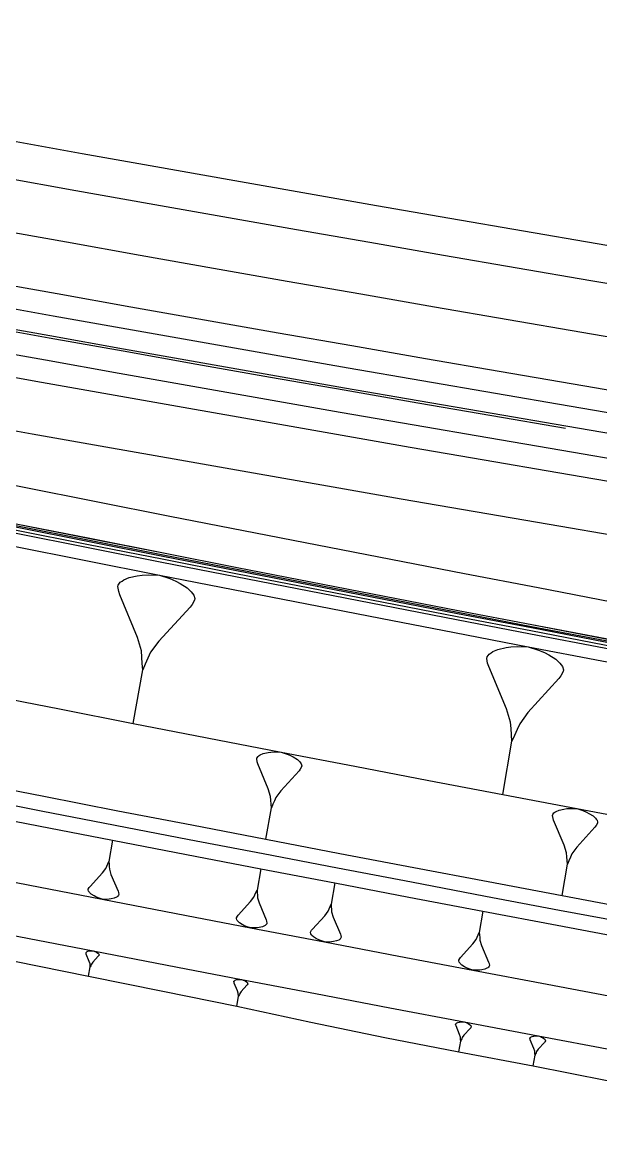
# Model space of a CAD drawing. Extents: x 389565 to 391267, y 804651 to 804848.
# Drawn here: x 389943.5 to 389982.1, y 804708.6 to 804782.7 of the extents above; entities that cross this region are included whole.
import ezdxf

# ---------------------------------------------------------------- set-up
doc = ezdxf.new("R2010")
doc.units = 0
doc.layers.get('0').update_dxf_attribs({"linetype": 'CONTINUOUS'})

msp = doc.modelspace()

# ---------------------------------------------------------------- linework, layer by layer
at = {"color": 7}
for p, q in [((389949.8951, 804745.1754), (389950.0333, 804745.3615)), ((389950.0333, 804745.3615), (389950.1534, 804745.4455)), ((389950.1534, 804745.4455), (389950.2735, 804745.5296)), ((389950.2735, 804745.5296), (389950.6158, 804745.6797)), ((389950.6158, 804745.6797), (389951.1623, 804745.7937)), ((389951.1623, 804745.7937), (389951.4866, 804745.8417)), ((389951.4866, 804745.8417), (389951.9129, 804745.8717)), ((389951.9129, 804745.8717), (389952.6455, 804745.8475)), ((389952.6455, 804745.8475), (389953.3421, 804745.6193)), ((389953.3421, 804745.6193), (389953.7324, 804745.4451)), ((389953.7324, 804745.4451), (389954.0206, 804745.2889)), ((389954.0206, 804745.2889), (389954.4949, 804744.9946)), ((389949.8771, 804745.0733), (389949.8951, 804745.1754)), ((389949.9251, 804744.749), (389949.8771, 804745.0733)), ((389949.9911, 804744.5268), (389949.9251, 804744.749)), ((389951.1737, 804741.6863), (389949.9911, 804744.5268)), ((389954.4949, 804744.9946), (389954.7651, 804744.7363)), ((389954.7651, 804744.7363), (389954.8492, 804744.6162)), ((389954.8492, 804744.6162), (389954.9332, 804744.4961)), ((389954.825, 804743.8836), (389954.6869, 804743.6975)), ((389954.9812, 804744.1718), (389954.825, 804743.8836)), ((389954.9332, 804744.4961), (389954.9992, 804744.2739)), ((389954.9992, 804744.2739), (389954.9812, 804744.1718)), ((389954.6869, 804743.6975), (389952.6029, 804741.4339)), ((389951.4378, 804740.7975), (389951.1737, 804741.6863)), ((389952.6029, 804741.4339), (389952.0503, 804740.6893)), ((389974.8948, 804740.7347), (389975.2347, 804740.886)), ((389975.2347, 804740.886), (389975.778, 804741.0025)), ((389975.778, 804741.0025), (389976.1005, 804741.0521)), ((389976.1005, 804741.0521), (389976.5247, 804741.0842)), ((389976.5247, 804741.0842), (389977.2541, 804741.0643)), ((389977.2541, 804741.0643), (389977.9487, 804740.8409)), ((389977.9487, 804740.8409), (389978.3381, 804740.6697)), ((389951.4678, 804740.3712), (389951.4378, 804740.7975)), ((389951.4977, 804739.9448), (389951.4678, 804740.3712)), ((389951.8761, 804740.2991), (389951.7019, 804739.9088)), ((389952.0503, 804740.6893), (389951.8761, 804740.2991)), ((389974.5028, 804740.2783), (389974.5202, 804740.38)), ((389974.5523, 804739.9558), (389974.5028, 804740.2783)), ((389974.5202, 804740.38), (389974.6566, 804740.5661)), ((389974.6566, 804740.5661), (389974.7757, 804740.6504)), ((389974.7757, 804740.6504), (389974.8948, 804740.7347)), ((389978.3381, 804740.6697), (389978.6259, 804740.5158)), ((389978.6259, 804740.5158), (389979.0996, 804740.2255)), ((389979.0996, 804740.2255), (389979.37, 804739.9699)), ((389950.8967, 804735.9456), (389951.5277, 804739.5185)), ((389951.5277, 804739.5185), (389951.4977, 804739.9448)), ((389951.7019, 804739.9088), (389951.5277, 804739.5185)), ((389974.6193, 804739.735), (389974.5523, 804739.9558)), ((389975.8121, 804736.9142), (389974.6193, 804739.735)), ((389979.37, 804739.9699), (389979.4543, 804739.8509)), ((389979.5882, 804739.4093), (389979.4344, 804739.1215)), ((389979.4543, 804739.8509), (389979.5387, 804739.7318)), ((389979.5387, 804739.7318), (389979.6056, 804739.511)), ((389979.6056, 804739.511), (389979.5882, 804739.4093)), ((389979.2979, 804738.9355), (389977.236, 804736.6708)), ((389979.4344, 804739.1215), (389979.2979, 804738.9355)), ((389976.0799, 804736.031), (389975.8121, 804736.9142)), ((389977.236, 804736.6708), (389976.6901, 804735.9267)), ((389976.1121, 804735.6068), (389976.0799, 804736.031)), ((389976.6901, 804735.9267), (389976.5189, 804735.5372)), ((389976.1443, 804735.1825), (389976.1121, 804735.6068)), ((389976.1764, 804734.7583), (389976.1443, 804735.1825)), ((389976.3477, 804735.1478), (389976.1764, 804734.7583)), ((389976.5189, 804735.5372), (389976.3477, 804735.1478)), ((389975.5681, 804731.1985), (389976.1764, 804734.7583)), ((389959.1368, 804733.5752), (389959.1473, 804733.6352)), ((389959.1654, 804733.3847), (389959.1368, 804733.5752)), ((389959.1473, 804733.6352), (389959.2282, 804733.7447)), ((389959.2282, 804733.7447), (389959.2986, 804733.7942)), ((389959.2986, 804733.7942), (389959.3691, 804733.8438)), ((389959.3691, 804733.8438), (389959.57, 804733.9324)), ((389959.57, 804733.9324), (389959.891, 804734.0001)), ((389959.891, 804734.0001), (389960.0814, 804734.0287)), ((389960.0814, 804734.0287), (389960.3319, 804734.0469)), ((389960.3319, 804734.0469), (389960.7624, 804734.0337)), ((389960.7624, 804734.0337), (389961.1719, 804733.9005)), ((389961.1719, 804733.9005), (389961.4015, 804733.7986)), ((389961.4015, 804733.7986), (389961.571, 804733.7072)), ((389961.571, 804733.7072), (389961.8501, 804733.5349)), ((389961.8501, 804733.5349), (389962.0092, 804733.3836)), ((389959.2045, 804733.2542), (389959.1654, 804733.3847)), ((389959.903, 804731.5868), (389959.2045, 804733.2542)), ((389961.9646, 804732.7731), (389960.7431, 804731.4404)), ((389962.0455, 804732.8826), (389961.9646, 804732.7731)), ((389962.0092, 804733.3836), (389962.0587, 804733.3131)), ((389962.1369, 804733.0522), (389962.0455, 804732.8826)), ((389962.0587, 804733.3131), (389962.1083, 804733.2426)), ((389962.1083, 804733.2426), (389962.1474, 804733.1122)), ((389962.1474, 804733.1122), (389962.1369, 804733.0522)), ((389960.0594, 804731.0649), (389959.903, 804731.5868)), ((389960.7431, 804731.4404), (389960.4194, 804731.0022)), ((389960.0775, 804730.8145), (389960.0594, 804731.0649)), ((389960.0957, 804730.564), (389960.0775, 804730.8145)), ((389960.1139, 804730.3135), (389960.0957, 804730.564)), ((389960.2157, 804730.5431), (389960.1139, 804730.3135)), ((389960.3175, 804730.7726), (389960.2157, 804730.5431)), ((389960.4194, 804731.0022), (389960.3175, 804730.7726)), ((389959.7478, 804728.2135), (389960.1139, 804730.3135)), ((389978.8861, 804729.7977), (389978.8963, 804729.8576)), ((389978.9155, 804729.6079), (389978.8861, 804729.7977)), ((389978.8963, 804729.8576), (389978.9765, 804729.9672)), ((389978.9765, 804729.9672), (389979.0466, 804730.0169)), ((389979.0466, 804730.0169), (389979.1166, 804730.0666)), ((389979.1166, 804730.0666), (389979.3166, 804730.1559)), ((389979.3166, 804730.1559), (389979.6364, 804730.2248)), ((389979.6364, 804730.2248), (389979.8262, 804730.2542)), ((389979.8262, 804730.2542), (389980.0759, 804730.2734)), ((389980.0759, 804730.2734), (389980.5053, 804730.2622)), ((389980.5053, 804730.2622), (389980.9143, 804730.1311)), ((389980.9143, 804730.1311), (389981.1437, 804730.0306)), ((389981.1437, 804730.0306), (389981.3132, 804729.9402)), ((389981.3132, 804729.9402), (389981.5923, 804729.7696)), ((389981.5923, 804729.7696), (389981.7516, 804729.6193)), ((389978.9551, 804729.4779), (389978.9155, 804729.6079)), ((389979.6591, 804727.8181), (389978.9551, 804729.4779)), ((389981.7098, 804729.0103), (389980.4975, 804727.6758)), ((389981.79, 804729.1199), (389981.7098, 804729.0103)), ((389981.7516, 804729.6193), (389981.8013, 804729.5493)), ((389981.8804, 804729.2894), (389981.79, 804729.1199)), ((389981.8013, 804729.5493), (389981.851, 804729.4792)), ((389981.851, 804729.4792), (389981.8906, 804729.3493)), ((389981.8906, 804729.3493), (389981.8804, 804729.2894)), ((389949.5199, 804728.1502), (389949.2689, 804726.7289)), ((389979.8173, 804727.2984), (389979.6591, 804727.8181)), ((389980.4975, 804727.6758), (389980.1767, 804727.2374)), ((389949.1996, 804726.5737), (389949.2689, 804726.7289)), ((389949.2689, 804726.7289), (389949.2808, 804726.5593)), ((389979.8366, 804727.0487), (389979.8173, 804727.2984)), ((389979.8558, 804726.799), (389979.8366, 804727.0487)), ((389979.875, 804726.5493), (389979.8558, 804726.799)), ((389979.9756, 804726.7786), (389979.875, 804726.5493)), ((389980.0761, 804727.008), (389979.9756, 804726.7786)), ((389980.1767, 804727.2374), (389980.0761, 804727.008)), ((389948.8412, 804725.967), (389949.061, 804726.2631)), ((389949.061, 804726.2631), (389949.1303, 804726.4184)), ((389949.1303, 804726.4184), (389949.1996, 804726.5737)), ((389949.2808, 804726.5593), (389949.2927, 804726.3897)), ((389949.2927, 804726.3897), (389949.3047, 804726.2201)), ((389949.3047, 804726.2201), (389949.4097, 804725.8665)), ((389959.4043, 804726.2432), (389959.1564, 804724.8213)), ((389979.5192, 804724.4533), (389979.875, 804726.5493)), ((389948.0122, 804725.0665), (389948.8412, 804725.967)), ((389949.4097, 804725.8665), (389949.8802, 804724.7366)), ((389964.3479, 804725.2962), (389964.1016, 804723.8741)), ((389947.8879, 804724.8372), (389947.8951, 804724.8778)), ((389947.9142, 804724.7488), (389947.8879, 804724.8372)), ((389947.8951, 804724.8778), (389947.9572, 804724.9924)), ((389947.9476, 804724.701), (389947.9142, 804724.7488)), ((389947.9811, 804724.6532), (389947.9476, 804724.701)), ((389947.9572, 804724.9924), (389948.0122, 804725.0665)), ((389948.0885, 804724.5505), (389947.9811, 804724.6532)), ((389948.2772, 804724.4334), (389948.0885, 804724.5505)), ((389949.8802, 804724.7366), (389949.9064, 804724.6482)), ((389949.9064, 804724.6482), (389949.9255, 804724.5192)), ((389949.9255, 804724.5192), (389949.9183, 804724.4786)), ((389958.9496, 804724.3551), (389959.0185, 804724.5105)), ((389959.0185, 804724.5105), (389959.0875, 804724.6659)), ((389959.0875, 804724.6659), (389959.1564, 804724.8213)), ((389959.1564, 804724.8213), (389959.1687, 804724.6517)), ((389959.1687, 804724.6517), (389959.181, 804724.4822)), ((389948.3919, 804724.3713), (389948.2772, 804724.4334)), ((389948.5471, 804724.302), (389948.3919, 804724.3713)), ((389948.8242, 804724.2112), (389948.5471, 804724.302)), ((389949.1157, 804724.2016), (389948.8242, 804724.2112)), ((389949.2853, 804724.2135), (389949.1157, 804724.2016)), ((389949.4143, 804724.2326), (389949.2853, 804724.2135)), ((389949.6317, 804724.278), (389949.4143, 804724.2326)), ((389949.7678, 804724.3377), (389949.6317, 804724.278)), ((389949.8156, 804724.3711), (389949.7678, 804724.3377)), ((389949.8634, 804724.4045), (389949.8156, 804724.3711)), ((389949.9183, 804724.4786), (389949.8634, 804724.4045)), ((389957.9034, 804723.1561), (389958.7304, 804724.0584)), ((389958.7304, 804724.0584), (389958.9496, 804724.3551)), ((389959.181, 804724.4822), (389959.1933, 804724.3126)), ((389959.1933, 804724.3126), (389959.2992, 804723.9593)), ((389959.2992, 804723.9593), (389959.7721, 804722.8303)), ((389964.0329, 804723.7186), (389964.1016, 804723.8741)), ((389964.1016, 804723.8741), (389964.1141, 804723.7045)), ((389957.7867, 804722.9671), (389957.8486, 804723.0819)), ((389957.8486, 804723.0819), (389957.9034, 804723.1561)), ((389962.8505, 804722.2074), (389963.6765, 804723.1107)), ((389963.6765, 804723.1107), (389963.8953, 804723.4076)), ((389963.8953, 804723.4076), (389963.9641, 804723.5631)), ((389963.9641, 804723.5631), (389964.0329, 804723.7186)), ((389964.1141, 804723.7045), (389964.1266, 804723.5349)), ((389964.1266, 804723.5349), (389964.1391, 804723.3654)), ((389964.1391, 804723.3654), (389964.2453, 804723.0122)), ((389964.2453, 804723.0122), (389964.7195, 804721.8838)), ((389974.238, 804723.4153), (389973.9949, 804721.9927)), ((389957.7797, 804722.9265), (389957.7867, 804722.9671)), ((389957.8061, 804722.8382), (389957.7797, 804722.9265)), ((389957.8397, 804722.7905), (389957.8061, 804722.8382)), ((389957.8732, 804722.7428), (389957.8397, 804722.7905)), ((389957.9809, 804722.6403), (389957.8732, 804722.7428)), ((389958.1699, 804722.5236), (389957.9809, 804722.6403)), ((389958.2847, 804722.4617), (389958.1699, 804722.5236)), ((389958.4401, 804722.3928), (389958.2847, 804722.4617)), ((389958.7174, 804722.3026), (389958.4401, 804722.3928)), ((389959.0088, 804722.2936), (389958.7174, 804722.3026)), ((389959.1784, 804722.3059), (389959.0088, 804722.2936)), ((389959.3074, 804722.3253), (389959.1784, 804722.3059)), ((389959.5246, 804722.3712), (389959.3074, 804722.3253)), ((389959.6607, 804722.4312), (389959.5246, 804722.3712)), ((389959.7084, 804722.4647), (389959.6607, 804722.4312)), ((389959.7561, 804722.4983), (389959.7084, 804722.4647)), ((389959.8109, 804722.5724), (389959.7561, 804722.4983)), ((389959.7721, 804722.8303), (389959.7986, 804722.742)), ((389959.7986, 804722.742), (389959.818, 804722.613)), ((389959.818, 804722.613), (389959.8109, 804722.5724)), ((389962.727, 804721.9777), (389962.734, 804722.0184)), ((389962.7535, 804721.8894), (389962.727, 804721.9777)), ((389962.734, 804722.0184), (389962.7958, 804722.1332)), ((389962.7871, 804721.8418), (389962.7535, 804721.8894)), ((389962.8207, 804721.7941), (389962.7871, 804721.8418)), ((389962.7958, 804722.1332), (389962.8505, 804722.2074)), ((389962.9285, 804721.6917), (389962.8207, 804721.7941)), ((389963.1176, 804721.5753), (389962.9285, 804721.6917)), ((389963.2325, 804721.5135), (389963.1176, 804721.5753)), ((389964.7039, 804721.5517), (389964.6562, 804721.5181)), ((389964.7586, 804721.6259), (389964.7039, 804721.5517)), ((389964.7195, 804721.8838), (389964.7461, 804721.7955)), ((389964.7461, 804721.7955), (389964.7656, 804721.6665)), ((389964.7656, 804721.6665), (389964.7586, 804721.6259)), ((389973.5715, 804721.2283), (389973.7896, 804721.5257)), ((389973.7896, 804721.5257), (389973.8581, 804721.6814)), ((389973.8581, 804721.6814), (389973.9265, 804721.837)), ((389973.9265, 804721.837), (389973.9949, 804721.9927)), ((389973.9949, 804721.9927), (389974.0078, 804721.8231)), ((389974.0078, 804721.8231), (389974.0206, 804721.6536)), ((389974.0206, 804721.6536), (389974.0335, 804721.4841)), ((389963.388, 804721.4447), (389963.2325, 804721.5135)), ((389963.6654, 804721.3549), (389963.388, 804721.4447)), ((389963.9568, 804721.3462), (389963.6654, 804721.3549)), ((389964.1264, 804721.3587), (389963.9568, 804721.3462)), ((389964.2553, 804721.3782), (389964.1264, 804721.3587)), ((389964.4726, 804721.4243), (389964.2553, 804721.3782)), ((389964.6085, 804721.4845), (389964.4726, 804721.4243)), ((389964.6562, 804721.5181), (389964.6085, 804721.4845)), ((389972.7474, 804720.3233), (389973.5715, 804721.2283)), ((389974.0335, 804721.4841), (389974.1405, 804721.1311)), ((389974.1405, 804721.1311), (389974.6172, 804720.0037)), ((389947.7438, 804720.6326), (389947.7469, 804720.65)), ((389947.752, 804720.5774), (389947.7438, 804720.6326)), ((389947.7469, 804720.65), (389947.7704, 804720.6817)), ((389947.7633, 804720.5395), (389947.752, 804720.5774)), ((389947.9647, 804720.0555), (389947.7633, 804720.5395)), ((389947.7704, 804720.6817), (389947.7909, 804720.696)), ((389947.7909, 804720.696), (389947.8114, 804720.7104)), ((389947.8114, 804720.7104), (389947.8697, 804720.7359)), ((389947.8697, 804720.7359), (389947.9628, 804720.7554)), ((389947.9628, 804720.7554), (389948.018, 804720.7635)), ((389948.0097, 804719.9041), (389947.9647, 804720.0555)), ((389948.018, 804720.7635), (389948.0907, 804720.7686)), ((389948.0907, 804720.7686), (389948.2155, 804720.7645)), ((389948.5633, 804720.3982), (389948.2082, 804720.0125)), ((389948.2155, 804720.7645), (389948.3342, 804720.7256)), ((389948.3342, 804720.7256), (389948.4007, 804720.696)), ((389948.4007, 804720.696), (389948.4498, 804720.6693)), ((389948.4498, 804720.6693), (389948.5306, 804720.6192)), ((389948.5306, 804720.6192), (389948.5767, 804720.5752)), ((389948.5869, 804720.4299), (389948.5633, 804720.3982)), ((389948.5767, 804720.5752), (389948.591, 804720.5547)), ((389948.6135, 804720.479), (389948.5869, 804720.4299)), ((389948.591, 804720.5547), (389948.6053, 804720.5343)), ((389948.6053, 804720.5343), (389948.6165, 804720.4964)), ((389948.6165, 804720.4964), (389948.6135, 804720.479)), ((389972.6245, 804720.0933), (389972.6314, 804720.1339)), ((389972.6512, 804720.005), (389972.6245, 804720.0933)), ((389972.6314, 804720.1339), (389972.6929, 804720.2489)), ((389972.6929, 804720.2489), (389972.7474, 804720.3233)), ((389947.9175, 804719.0774), (389948.0251, 804719.6862)), ((389948.0148, 804719.8315), (389948.0097, 804719.9041)), ((389948.02, 804719.7588), (389948.0148, 804719.8315)), ((389948.0251, 804719.6862), (389948.02, 804719.7588)), ((389948.0547, 804719.7527), (389948.0251, 804719.6862)), ((389948.0844, 804719.8192), (389948.0547, 804719.7527)), ((389948.1141, 804719.8857), (389948.0844, 804719.8192)), ((389948.2082, 804720.0125), (389948.1141, 804719.8857)), ((389972.6849, 804719.9574), (389972.6512, 804720.005)), ((389972.7186, 804719.9099), (389972.6849, 804719.9574)), ((389972.8267, 804719.8077), (389972.7186, 804719.9099)), ((389973.016, 804719.6917), (389972.8267, 804719.8077)), ((389973.131, 804719.6302), (389973.016, 804719.6917)), ((389973.2867, 804719.5618), (389973.131, 804719.6302)), ((389973.5642, 804719.4725), (389973.2867, 804719.5618)), ((389973.8557, 804719.4645), (389973.5642, 804719.4725)), ((389974.0253, 804719.4774), (389973.8557, 804719.4645)), ((389974.1542, 804719.4972), (389974.0253, 804719.4774)), ((389974.3713, 804719.5438), (389974.1542, 804719.4972)), ((389974.5071, 804719.6042), (389974.3713, 804719.5438)), ((389974.5547, 804719.6379), (389974.5071, 804719.6042)), ((389974.6023, 804719.6716), (389974.5547, 804719.6379)), ((389974.6569, 804719.746), (389974.6023, 804719.6716)), ((389974.6172, 804720.0037), (389974.644, 804719.9155)), ((389974.644, 804719.9155), (389974.6638, 804719.7866)), ((389974.6638, 804719.7866), (389974.6569, 804719.746)), ((389957.6169, 804718.7137), (389957.6201, 804718.7322)), ((389957.6257, 804718.6552), (389957.6169, 804718.7137)), ((389957.6201, 804718.7322), (389957.645, 804718.7658)), ((389957.6377, 804718.6151), (389957.6257, 804718.6552)), ((389957.8523, 804718.1028), (389957.6377, 804718.6151)), ((389957.645, 804718.7658), (389957.6666, 804718.781)), ((389957.6666, 804718.781), (389957.6883, 804718.7963)), ((389957.6883, 804718.7963), (389957.75, 804718.8235)), ((389957.75, 804718.8235), (389957.8486, 804718.8443)), ((389957.8486, 804718.8443), (389957.9071, 804718.8531)), ((389957.9071, 804718.8531), (389957.9841, 804718.8587)), ((389957.9841, 804718.8587), (389958.1163, 804718.8546)), ((389958.1163, 804718.8546), (389958.2421, 804718.8137)), ((389958.2421, 804718.8137), (389958.3127, 804718.7824)), ((389958.3127, 804718.7824), (389958.3647, 804718.7543)), ((389958.3647, 804718.7543), (389958.4505, 804718.7014)), ((389958.4505, 804718.7014), (389958.4994, 804718.6549)), ((389958.4994, 804718.6549), (389958.5146, 804718.6332)), ((389958.5146, 804718.6332), (389958.5298, 804718.6116)), ((389958.5298, 804718.6116), (389958.5418, 804718.5715)), ((389958.5418, 804718.5715), (389958.5386, 804718.553)), ((389957.9003, 804717.9425), (389957.8523, 804718.1028)), ((389957.9059, 804717.8656), (389957.9003, 804717.9425)), ((389957.9115, 804717.7886), (389957.9059, 804717.8656)), ((389957.9796, 804717.8527), (389957.9484, 804717.7822)), ((389958.0109, 804717.9232), (389957.9796, 804717.8527)), ((389958.1104, 804718.0579), (389958.0109, 804717.9232)), ((389958.4857, 804718.4673), (389958.1104, 804718.0579)), ((389958.5105, 804718.501), (389958.4857, 804718.4673)), ((389958.5386, 804718.553), (389958.5105, 804718.501)), ((389957.8046, 804717.0665), (389957.9171, 804717.7117)), ((389957.9171, 804717.7117), (389957.9115, 804717.7886)), ((389957.9484, 804717.7822), (389957.9171, 804717.7117)), ((389972.4151, 804715.8626), (389972.4186, 804715.8833)), ((389972.4251, 804715.797), (389972.4151, 804715.8626)), ((389972.4186, 804715.8833), (389972.4463, 804715.9212)), ((389972.4388, 804715.7521), (389972.4251, 804715.797)), ((389972.6814, 804715.1784), (389972.4388, 804715.7521)), ((389972.4463, 804715.9212), (389972.4706, 804715.9383)), ((389972.4706, 804715.9383), (389972.4948, 804715.9555)), ((389972.4948, 804715.9555), (389972.5639, 804715.9862)), ((389972.5639, 804715.9862), (389972.6744, 804716.0099)), ((389972.6744, 804716.0099), (389972.74, 804716.02)), ((389972.74, 804716.02), (389972.8263, 804716.0266)), ((389972.8263, 804716.0266), (389972.9747, 804716.0225)), ((389973.3904, 804715.5895), (389972.971, 804715.1289)), ((389972.9747, 804716.0225), (389973.116, 804715.9771)), ((389973.116, 804715.9771), (389973.1952, 804715.9422)), ((389973.1952, 804715.9422), (389973.2537, 804715.911)), ((389973.2537, 804715.911), (389973.3501, 804715.8519)), ((389973.3501, 804715.8519), (389973.4051, 804715.7999)), ((389973.4182, 804715.6273), (389973.3904, 804715.5895)), ((389973.4051, 804715.7999), (389973.4222, 804715.7757)), ((389973.4494, 804715.6859), (389973.4182, 804715.6273)), ((389973.4222, 804715.7757), (389973.4394, 804715.7515)), ((389973.4394, 804715.7515), (389973.453, 804715.7066)), ((389973.453, 804715.7066), (389973.4494, 804715.6859)), ((389972.7358, 804714.9987), (389972.6814, 804715.1784)), ((389972.7424, 804714.9124), (389972.7358, 804714.9987)), ((389972.7489, 804714.8261), (389972.7424, 804714.9124)), ((389972.8251, 804714.8983), (389972.7903, 804714.8191)), ((389972.86, 804714.9775), (389972.8251, 804714.8983)), ((389972.971, 804715.1289), (389972.86, 804714.9775)), ((389977.3709, 804714.927), (389977.3744, 804714.9477)), ((389977.3811, 804714.8616), (389977.3709, 804714.927)), ((389977.3744, 804714.9477), (389977.4021, 804714.9855)), ((389977.3947, 804714.8168), (389977.3811, 804714.8616)), ((389977.4021, 804714.9855), (389977.4263, 804715.0026)), ((389977.4263, 804715.0026), (389977.4504, 804715.0198)), ((389977.4504, 804715.0198), (389977.5194, 804715.0506)), ((389977.5194, 804715.0506), (389977.6297, 804715.0744)), ((389977.6297, 804715.0744), (389977.6952, 804715.0845)), ((389977.6952, 804715.0845), (389977.7813, 804715.0911)), ((389977.7813, 804715.0911), (389977.9294, 804715.0872)), ((389977.9294, 804715.0872), (389978.0704, 804715.042)), ((389978.0704, 804715.042), (389978.1496, 804715.0074)), ((389978.1496, 804715.0074), (389978.208, 804714.9762)), ((389978.208, 804714.9762), (389978.3043, 804714.9174)), ((389978.3043, 804714.9174), (389978.3592, 804714.8655)), ((389978.3592, 804714.8655), (389978.3764, 804714.8414)), ((389972.6317, 804714.0158), (389972.7555, 804714.7399)), ((389972.7555, 804714.7399), (389972.7489, 804714.8261)), ((389972.7903, 804714.8191), (389972.7555, 804714.7399)), ((389977.6375, 804714.2443), (389977.3947, 804714.8168)), ((389977.6921, 804714.065), (389977.6375, 804714.2443)), ((389977.9267, 804714.1952), (389977.816, 804714.044)), ((389978.3448, 804714.6555), (389977.9267, 804714.1952)), ((389978.3725, 804714.6933), (389978.3448, 804714.6555)), ((389978.4037, 804714.7517), (389978.3725, 804714.6933)), ((389978.3764, 804714.8414), (389978.3935, 804714.8172)), ((389978.3935, 804714.8172), (389978.4072, 804714.7724)), ((389978.4072, 804714.7724), (389978.4037, 804714.7517)), ((389977.5893, 804713.0837), (389977.712, 804713.8067)), ((389977.6987, 804713.9789), (389977.6921, 804714.065)), ((389977.7054, 804713.8928), (389977.6987, 804713.9789)), ((389977.712, 804713.8067), (389977.7054, 804713.8928)), ((389977.7467, 804713.8858), (389977.712, 804713.8067)), ((389977.7813, 804713.9649), (389977.7467, 804713.8858)), ((389977.816, 804714.044), (389977.7813, 804713.9649))]:
    msp.add_line(p, q, dxfattribs=at)
at = {"color": 2, "linetype": 'CONTINUOUS'}
for points in [[(389900, 804782.7446), (389900.5091, 804782.6478), (389903.391, 804782.1015), (389908.2874, 804781.1777), (389913.1848, 804780.2593), (389918.0833, 804779.3464), (389922.9827, 804778.4389), (389927.8832, 804777.5369), (389932.7846, 804776.6403), (389937.687, 804775.7492), (389942.5905, 804774.8635), (389947.4949, 804773.9832), (389952.4003, 804773.1084), (389957.3066, 804772.2391), (389962.2139, 804771.3752), (389967.1222, 804770.5168), (389972.0314, 804769.6638), (389976.9416, 804768.8163), (389981.8527, 804767.9742), (389986.7648, 804767.1376), (389991.6777, 804766.3064), (389995.9571, 804765.587), (389996.5916, 804765.4807), (390000, 804764.9119)], [(389900, 804771.5484), (389901.3456, 804771.2933), (389906.254, 804770.3672), (389911.1635, 804769.4466), (389916.0739, 804768.5315), (389920.9854, 804767.6218), (389925.8978, 804766.7175), (389930.8113, 804765.8187), (389935.7258, 804764.9254), (389940.6412, 804764.0375), (389945.5577, 804763.1551), (389950.4751, 804762.2782), (389955.3935, 804761.4067), (389960.3128, 804760.5407), (389965.2332, 804759.6802), (389970.1544, 804758.8251), (389975.0766, 804757.9755), (389979.9998, 804757.1314), (389984.9239, 804756.2927), (389989.8489, 804755.4595), (389994.1388, 804754.7383), (389994.7748, 804754.6318), (389999.7017, 804753.8095), (390000, 804753.7601)], [(389900, 804768.495), (389900.7878, 804768.3456), (389905.6995, 804767.4189), (389910.6122, 804766.4977), (389915.5259, 804765.5819), (389920.4406, 804764.6716), (389925.3564, 804763.7668), (389930.2731, 804762.8674), (389935.1909, 804761.9735), (389940.1096, 804761.085), (389945.0293, 804760.202), (389949.95, 804759.3245), (389954.8717, 804758.4525), (389959.7944, 804757.5859), (389964.718, 804756.7248), (389969.6425, 804755.8691), (389974.568, 804755.0189), (389979.4944, 804754.1742), (389984.4218, 804753.335), (389989.3501, 804752.5013), (389993.6429, 804751.7796), (389994.2794, 804751.673), (389999.2095, 804750.8502), (390000, 804750.7192)], [(389900, 804757.3002), (389903.6661, 804756.6085), (389908.5908, 804755.685), (389913.5165, 804754.767), (389918.4433, 804753.8545), (389923.3711, 804752.9474), (389928.2998, 804752.0458), (389933.2296, 804751.1497), (389938.1604, 804750.2591), (389943.0745, 804749.2755), (389947.9899, 804748.2974), (389952.9064, 804747.3247), (389957.8241, 804746.3574), (389962.743, 804745.3956), (389967.6631, 804744.4392), (389972.5843, 804743.4883), (389977.5068, 804742.5429), (389982.4303, 804741.6028), (389987.355, 804740.6683), (389991.6449, 804739.8588), (389992.2809, 804739.7392), (389997.2079, 804738.8155), (390000, 804738.2953)]]:
    msp.add_lwpolyline(points, dxfattribs=at)
at = {"color": 7, "linetype": 'CONTINUOUS'}
for points in [[(389900, 804780.1998), (389900.0426, 804780.1917), (389902.9262, 804779.6451), (389907.8253, 804778.7207), (389912.7254, 804777.8019), (389917.6266, 804776.8884), (389922.5288, 804775.9805), (389927.4319, 804775.0779), (389932.3361, 804774.1808), (389937.2413, 804773.2892), (389942.1475, 804772.403), (389947.0546, 804771.5223), (389951.9627, 804770.647), (389956.8718, 804769.7772), (389961.7819, 804768.9128), (389966.6929, 804768.0539), (389971.6048, 804767.2004), (389976.5178, 804766.3524), (389981.4316, 804765.5099), (389986.3464, 804764.6728), (389991.2621, 804763.8412), (389995.5439, 804763.1214), (389996.1787, 804763.0151), (390000, 804762.3773)], [(389900, 804776.6375), (389902.2753, 804776.2061), (389907.1783, 804775.2811), (389912.0823, 804774.3615), (389916.9872, 804773.4473), (389921.8932, 804772.5386), (389926.8003, 804771.6354), (389931.7083, 804770.7376), (389936.6173, 804769.8453), (389941.5273, 804768.9584), (389946.4382, 804768.077), (389951.3502, 804767.201), (389956.2631, 804766.3305), (389961.177, 804765.4655), (389966.0918, 804764.6059), (389971.0076, 804763.7518), (389975.9244, 804762.9031), (389980.842, 804762.0599), (389985.7606, 804761.2222), (389990.6802, 804760.3899), (389994.9653, 804759.6696), (389995.6007, 804759.5631), (390000, 804758.8289)], [(389900, 804773.0751), (389901.6245, 804772.7671), (389906.5313, 804771.8414), (389911.4391, 804770.9211), (389916.3479, 804770.0062), (389921.2577, 804769.0968), (389926.1686, 804768.1929), (389931.0804, 804767.2944), (389935.9932, 804766.4014), (389940.907, 804765.5138), (389945.8218, 804764.6317), (389950.7376, 804763.7551), (389955.6544, 804762.8839), (389960.5721, 804762.0182), (389965.4908, 804761.1579), (389970.4104, 804760.3031), (389975.331, 804759.4538), (389980.2525, 804758.6099), (389985.1749, 804757.7715), (389990.0983, 804756.9386), (389994.3868, 804756.2177), (389995.0226, 804756.1112), (389999.9478, 804755.2892), (390000, 804755.2806)], [(389900, 804766.9683), (389900.5089, 804766.8718), (389905.4222, 804765.9448), (389910.3365, 804765.0233), (389915.2519, 804764.1072), (389920.1683, 804763.1966), (389925.0857, 804762.2914), (389930.0041, 804761.3917), (389934.9234, 804760.4975), (389939.8438, 804759.6088), (389944.7652, 804758.7255), (389949.6875, 804757.8477), (389954.6108, 804756.9753), (389959.5351, 804756.1084), (389964.4604, 804755.247), (389969.3865, 804754.3911), (389974.3137, 804753.5407), (389979.2418, 804752.6957), (389984.1708, 804751.8562), (389989.1007, 804751.0221), (389993.3949, 804750.3003), (389994.0316, 804750.1936), (389998.9634, 804749.3705), (390000, 804749.1987)], [(389900, 804763.406), (389904.7752, 804762.5051), (389909.6934, 804761.5829), (389914.6126, 804760.6661), (389919.5328, 804759.7547), (389924.454, 804758.8489), (389929.3762, 804757.9485), (389934.2994, 804757.0536), (389939.2236, 804756.1642), (389944.1488, 804755.2802), (389949.075, 804754.4017), (389954.0021, 804753.5287), (389958.9302, 804752.6611), (389963.8593, 804751.799), (389968.7893, 804750.9424), (389973.7203, 804750.0913), (389978.6522, 804749.2457), (389983.5851, 804748.4055), (389988.5188, 804747.5709), (389992.8164, 804746.8484), (389993.4535, 804746.7417), (389998.3892, 804745.9179), (390000, 804745.651)], [(389900, 804757.0865), (389903.6273, 804756.4021), (389908.5522, 804755.4786), (389913.4782, 804754.5606), (389918.4052, 804753.648), (389923.3332, 804752.7409), (389928.2622, 804751.8393), (389933.1922, 804750.9431), (389938.1232, 804750.0524), (389943.0375, 804749.0688), (389947.9531, 804748.0906), (389952.8699, 804747.1179), (389957.7878, 804746.1506), (389962.707, 804745.1887), (389967.6273, 804744.2323), (389972.5487, 804743.2814), (389977.4714, 804742.3359), (389982.3952, 804741.3958), (389987.3201, 804740.4612), (389991.6101, 804739.6517), (389992.2462, 804739.532), (389997.1734, 804738.6084), (390000, 804738.0817)], [(389900, 804756.883), (389903.5903, 804756.2056), (389908.5155, 804755.282), (389913.4417, 804754.3639), (389918.3689, 804753.4513), (389923.2971, 804752.5442), (389928.2263, 804751.6425), (389933.1565, 804750.7463), (389938.0877, 804749.8556), (389943.0023, 804748.8719), (389947.9181, 804747.8937), (389952.8351, 804746.9209), (389957.7533, 804745.9536), (389962.6726, 804744.9917), (389967.5931, 804744.0353), (389972.5148, 804743.0843), (389977.4377, 804742.1387), (389982.3617, 804741.1986), (389987.2869, 804740.264), (389991.5771, 804739.4545), (389992.2132, 804739.3348), (389997.1406, 804738.4111), (390000, 804737.8783)], [(389938.6034, 804752.7195), (389943.5148, 804751.7364), (389948.4274, 804750.7588), (389953.3412, 804749.7866), (389958.2562, 804748.8198), (389963.1724, 804747.8585), (389968.0897, 804746.9026), (389973.0082, 804745.9521), (389977.9279, 804745.0071), (389982.8487, 804744.0676), (389987.7707, 804743.1335), (389992.0581, 804742.3244), (389992.6938, 804742.2048), (389997.6181, 804741.2816), (390000, 804740.8378)], [(389900, 804745.3936), (389901.5043, 804745.1155), (389906.445, 804744.2067), (389911.3865, 804743.3023), (389916.3287, 804742.4023), (389921.2717, 804741.5066), (389926.2155, 804740.6154), (389931.1601, 804739.7286), (389936.1054, 804738.8461), (389941.0349, 804737.8749), (389945.9653, 804736.9081), (389950.8967, 804735.9456), (389955.8291, 804734.9875), (389960.7624, 804734.0337), (389965.6967, 804733.0843), (389970.6319, 804732.1392), (389975.5681, 804731.1985), (389980.5053, 804730.2622), (389985.4434, 804729.3302), (389989.7447, 804728.5221), (389990.3825, 804728.4026), (389995.3227, 804727.4808), (390000, 804726.6145)], [(389900, 804739.3364), (389900.4033, 804739.2621), (389905.3512, 804738.356), (389910.2999, 804737.4544), (389915.2494, 804736.5571), (389920.1997, 804735.6642), (389925.1507, 804734.7757), (389930.1024, 804733.8916), (389935.055, 804733.0119), (389939.9916, 804732.0435), (389944.9292, 804731.0794), (389949.8678, 804730.1197), (389954.8073, 804729.1644), (389959.7478, 804728.2135), (389964.6892, 804727.2669), (389969.6316, 804726.3246), (389974.5749, 804725.3868), (389979.5192, 804724.4533), (389984.4645, 804723.5241), (389988.772, 804722.7185), (389989.4106, 804722.5994), (389994.358, 804721.6804), (389999.3067, 804720.7681), (390000, 804720.6413)], [(390000, 804719.6248), (389999.1437, 804719.7815), (389994.1939, 804720.694), (389989.2455, 804721.6131), (389988.6067, 804721.7323), (389984.2982, 804722.5381), (389979.3519, 804723.4674), (389974.4065, 804724.4011), (389969.4621, 804725.3391), (389964.5186, 804726.2815), (389959.576, 804727.2283), (389954.6345, 804728.1795), (389949.6938, 804729.135), (389944.7542, 804730.0949), (389939.8155, 804731.0591), (389934.8778, 804732.0277), (389929.9241, 804732.9076), (389924.9713, 804733.7919), (389920.0192, 804734.6806), (389915.0678, 804735.5737), (389910.1173, 804736.4712), (389905.1675, 804737.3731), (389900.2185, 804738.2794), (389900, 804738.3196)], [(389900, 804732.2998), (389904.0998, 804731.662), (389909.0806, 804730.8917), (389914.0619, 804730.1258), (389919.0437, 804729.3644), (389924.0259, 804728.6074), (389929.0086, 804727.8549), (389933.9917, 804727.1069), (389938.9349, 804726.1373), (389943.8791, 804725.172), (389948.8242, 804724.2112), (389953.7703, 804723.2547), (389958.7174, 804722.3026), (389963.6654, 804721.3549), (389968.6143, 804720.4115), (389973.5642, 804719.4725), (389978.5151, 804718.5379), (389983.4669, 804717.6076), (389987.7802, 804716.8011), (389988.4197, 804716.6818), (389993.3736, 804715.7617), (389998.3288, 804714.8483), (390000, 804714.5426)], [(389900, 804728.7595), (389903.4567, 804728.2216), (389908.4413, 804727.4506), (389913.4264, 804726.684), (389918.412, 804725.9218), (389923.398, 804725.1642), (389928.3845, 804724.411), (389933.3715, 804723.6623), (389938.3186, 804722.692), (389943.2666, 804721.7261), (389948.2155, 804720.7645), (389953.1654, 804719.8074), (389958.1163, 804718.8546), (389963.0681, 804717.9062), (389968.0209, 804716.9622), (389972.9747, 804716.0225), (389977.9294, 804715.0872), (389982.885, 804714.1564), (389987.2016, 804713.3492), (389987.8416, 804713.2299), (389992.7994, 804712.3092), (389997.7584, 804711.3951), (390000, 804710.9851)], [(389900, 804727.137), (389903.1467, 804726.5635), (389908.1393, 804725.8251), (389913.1092, 804724.9661), (389918.0798, 804724.1115), (389923.0566, 804723.2916), (389928.0514, 804722.5725), (389933.0509, 804721.8814), (389938.0248, 804721.0498), (389942.9749, 804720.0851), (389947.9175, 804719.0774), (389952.8619, 804718.0774), (389957.8046, 804717.0665), (389962.7405, 804716.0141), (389967.6787, 804714.9728), (389972.6317, 804714.0158), (389977.5893, 804713.0837), (389982.5386, 804712.1017), (389986.8465, 804711.2304), (389987.4847, 804711.0989), (389992.4293, 804710.0841), (389997.3762, 804709.0809), (390000, 804708.5547)]]:
    msp.add_lwpolyline(points, dxfattribs=at)
at = {"color": 1, "linetype": 'CONTINUOUS'}
for points in [[(389900, 804770.1744), (389901.0946, 804769.9668), (389906.0045, 804769.0405), (389910.9154, 804768.1196), (389915.8273, 804767.2042), (389920.7402, 804766.2942), (389925.6542, 804765.3897), (389930.5691, 804764.4906), (389935.4851, 804763.597), (389940.402, 804762.7089), (389945.3199, 804761.8262), (389950.2388, 804760.949), (389955.1587, 804760.0773), (389960.0795, 804759.211), (389965.0013, 804758.3502), (389969.9241, 804757.4949), (389974.8478, 804756.645), (389979.7724, 804755.8007), (389984.698, 804754.9617), (389989.6245, 804754.1283), (389993.9156, 804753.4069), (389994.5519, 804753.3003), (389999.4802, 804752.4778), (390000, 804752.3917)], [(389900, 804770.0217), (389901.0667, 804769.8195), (389905.9767, 804768.8931), (389910.8878, 804767.9722), (389915.7999, 804767.0567), (389920.713, 804766.1467), (389925.6271, 804765.2422), (389930.5422, 804764.3431), (389935.4583, 804763.4494), (389940.3754, 804762.5613), (389945.2935, 804761.6786), (389950.2126, 804760.8014), (389955.1326, 804759.9296), (389960.0536, 804759.0633), (389964.9756, 804758.2025), (389969.8985, 804757.3471), (389974.8223, 804756.4972), (389979.7471, 804755.6528)], [(389900, 804757.2951), (389903.6652, 804756.6036), (389908.5899, 804755.6801), (389913.5156, 804754.7621), (389918.4424, 804753.8496), (389923.3702, 804752.9425), (389928.2989, 804752.0409), (389933.2287, 804751.1448), (389938.1595, 804750.2542), (389943.0736, 804749.2706), (389947.989, 804748.2925), (389952.9055, 804747.3198), (389957.8233, 804746.3525), (389962.7422, 804745.3907), (389967.6622, 804744.4343), (389972.5835, 804743.4834), (389977.5059, 804742.5379), (389982.4295, 804741.5979), (389987.3542, 804740.6633), (389991.644, 804739.8539), (389992.2801, 804739.7342), (389997.2071, 804738.8106), (390000, 804738.2902)], [(389900, 804757.173), (389903.643, 804756.4857), (389908.5678, 804755.5622), (389913.4937, 804754.6441), (389918.4206, 804753.7316), (389923.3485, 804752.8245), (389928.2774, 804751.9229), (389933.2073, 804751.0267), (389938.1382, 804750.1361), (389943.0525, 804749.1525), (389947.968, 804748.1743), (389952.8847, 804747.2016), (389957.8025, 804746.2343), (389962.7216, 804745.2725), (389967.6418, 804744.3161), (389972.5631, 804743.3651), (389977.4857, 804742.4196), (389982.4094, 804741.4796), (389987.3343, 804740.545), (389991.6242, 804739.7355), (389992.2603, 804739.6159), (389997.1874, 804738.6922), (390000, 804738.1682)], [(389900, 804756.6692), (389903.5515, 804755.9992), (389908.4769, 804755.0756), (389913.4033, 804754.1575), (389918.3307, 804753.2448), (389923.2592, 804752.3376), (389928.1886, 804751.4359), (389933.1191, 804750.5397), (389938.0505, 804749.6489), (389942.9653, 804748.6652), (389947.8814, 804747.6869), (389952.7986, 804746.7141), (389957.717, 804745.7467), (389962.6365, 804744.7848), (389967.5573, 804743.8283), (389972.4792, 804742.8773), (389977.4023, 804741.9317), (389982.3266, 804740.9916), (389987.252, 804740.0569), (389991.5424, 804739.2473), (389992.1785, 804739.1277), (389997.1062, 804738.2039), (390000, 804737.6648)], [(389900, 804755.7737), (389903.3888, 804755.1344), (389908.3152, 804754.2106), (389913.2425, 804753.2923), (389918.1709, 804752.3794), (389923.1003, 804751.4721), (389928.0308, 804750.5702), (389932.9622, 804749.6738), (389937.8946, 804748.7828), (389942.8104, 804747.799), (389947.7273, 804746.8205), (389952.6455, 804745.8475), (389957.5649, 804744.88), (389962.4854, 804743.9179), (389967.4071, 804742.9612), (389972.33, 804742.01), (389977.2541, 804741.0643), (389982.1793, 804740.124), (389987.1056, 804739.1892), (389991.3969, 804738.3795), (389992.0332, 804738.2598), (389996.9618, 804737.3358), (390000, 804736.7698)], [(389900, 804737.3028), (389900.0336, 804737.2966), (389904.9837, 804736.3901), (389909.9346, 804735.488), (389914.8863, 804734.5903), (389919.8387, 804733.697), (389924.7919, 804732.8081), (389929.7458, 804731.9237), (389934.7006, 804731.0436), (389939.6394, 804730.0748), (389944.5792, 804729.1103), (389949.5199, 804728.1502), (389954.4616, 804727.1945), (389959.4043, 804726.2432), (389964.3479, 804725.2962), (389969.2925, 804724.3536), (389974.238, 804723.4153), (389979.1845, 804722.4815), (389984.1319, 804721.552), (389988.4414, 804720.746), (389989.0803, 804720.6269), (389994.0299, 804719.7075), (389998.9807, 804718.7949), (390000, 804718.6084)]]:
    msp.add_lwpolyline(points, dxfattribs=at)
at = {"color": 3, "linetype": 'CONTINUOUS'}
msp.add_lwpolyline([(389900, 804766.9683), (389900.5089, 804766.8718), (389905.4222, 804765.9448), (389910.3365, 804765.0233), (389915.2519, 804764.1072), (389920.1683, 804763.1966), (389925.0857, 804762.2914), (389930.0041, 804761.3917), (389934.9234, 804760.4975), (389939.8438, 804759.6088), (389944.7652, 804758.7255), (389949.6875, 804757.8477), (389954.6108, 804756.9753), (389959.5351, 804756.1084), (389964.4604, 804755.247), (389969.3865, 804754.3911), (389974.3137, 804753.5407), (389979.2418, 804752.6957), (389984.1708, 804751.8562), (389989.1007, 804751.0221), (389993.3949, 804750.3003), (389994.0316, 804750.1936), (389998.9634, 804749.3705), (390000, 804749.1987)], dxfattribs=at)

doc.saveas('drawing.dxf')
